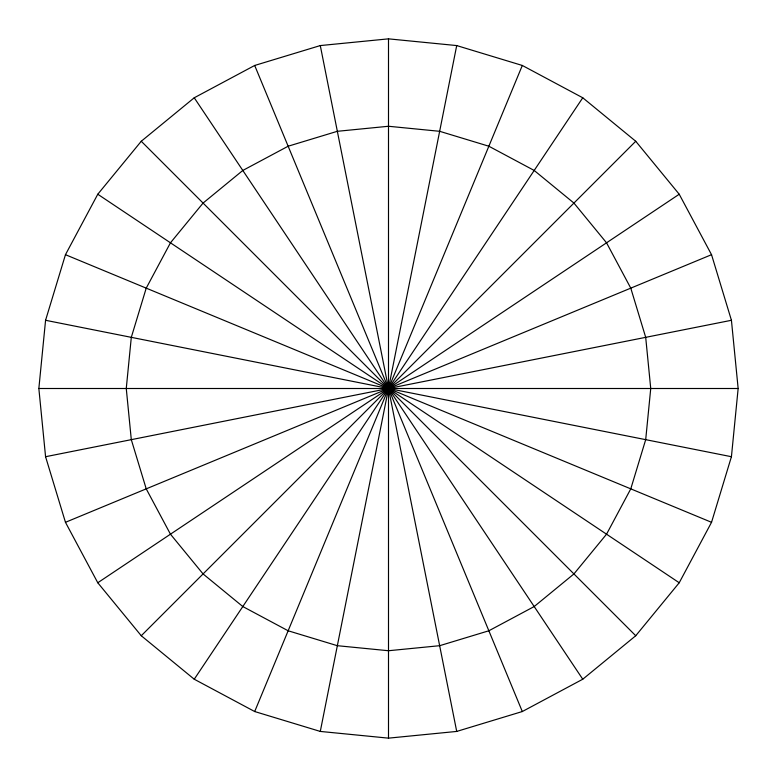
<?xml version="1.0" encoding="UTF-8"?>
<svg xmlns="http://www.w3.org/2000/svg" width="777" height="777" viewBox="0 0 777 777"><rect width="100%" height="100%" fill="white"/><g stroke="black" fill="none" stroke-linecap="round" stroke-linejoin="round"><path stroke-width="1.17" d="M38.85 388.5L45.571 320.289L65.462 254.691L97.776 194.24L141.259 141.259L194.24 97.776L254.691 65.462L320.289 45.571L388.5 38.85L456.711 45.571L522.309 65.462L582.76 97.776L635.741 141.259L679.224 194.24L711.538 254.691L731.429 320.289L738.15 388.5L731.429 456.711L711.538 522.309L679.224 582.76L635.741 635.741L582.76 679.224L522.309 711.538L456.711 731.429L388.5 738.15L320.289 731.429L254.691 711.538L194.24 679.224L141.259 635.741L97.776 582.76L65.462 522.309L45.571 456.711L38.85 388.5L738.15 388.5M320.289 731.429L456.711 45.571M254.691 711.538L522.309 65.462M194.24 679.224L582.76 97.776M141.259 635.741L635.741 141.259M97.776 582.76L679.224 194.24M65.462 522.309L711.538 254.691M45.571 456.711L731.429 320.289M45.571 320.289L731.429 456.711M65.462 254.691L711.538 522.309M97.776 194.24L679.224 582.76M141.259 141.259L635.741 635.741M194.24 97.776L582.76 679.224M254.691 65.462L522.309 711.538M320.289 45.571L456.711 731.429M388.5 38.85L388.5 738.15M131.303 337.344L126.262 388.5L131.303 439.656L146.222 488.85L170.454 534.188L203.069 573.931L242.812 606.546L288.15 630.778L337.344 645.697L388.5 650.737L439.656 645.697L488.85 630.778L534.188 606.546L573.931 573.931L606.546 534.188L630.778 488.85L645.697 439.656L650.737 388.5L645.697 337.344L630.778 288.15L606.546 242.812L573.931 203.069L534.188 170.454L488.85 146.222L439.656 131.303L388.5 126.262L337.344 131.303L288.15 146.222L242.812 170.454L203.069 203.069L170.454 242.812L146.222 288.15L131.303 337.344"/></g></svg>
